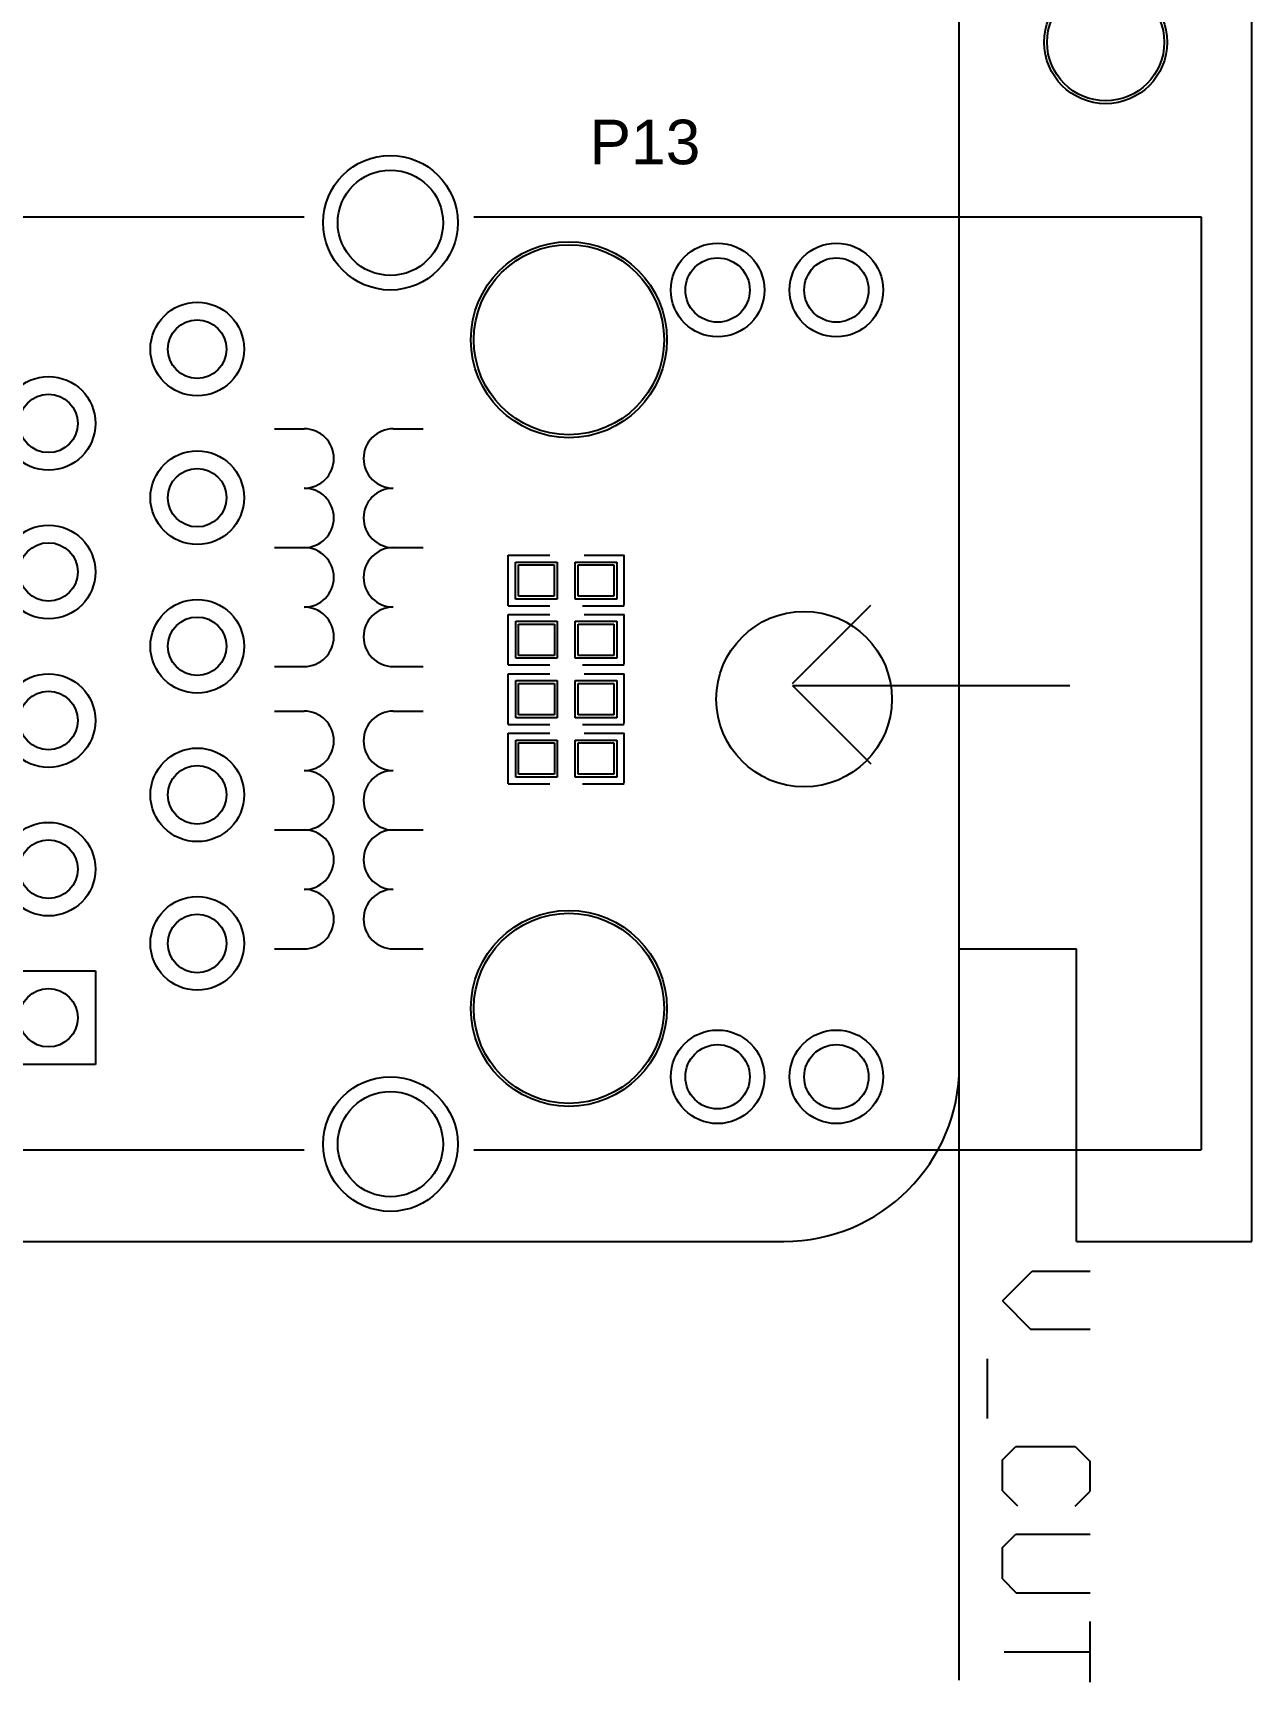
# Model space of a CAD drawing. Header units: inches. Extents: x -5 to 125, y -8 to 83.
# Drawn here: x 104.17 to 125, y -7.53 to 20.66 of the extents above; entities that cross this region are included whole.
import ezdxf

# ---------------------------------------------------------------- set-up
doc = ezdxf.new("R2010")
doc.units = ezdxf.units.IN
for name, color, linetype in [('Bottom Overlay', 54, 'Continuous'), ('Bottom Paste', 16, 'Continuous'), ('Bottom Solder', 6, 'Continuous'), ('Keep-Out Layer', 6, 'Continuous'), ('Top Overlay', 2, 'Continuous'), ('Top Solder', 216, 'Continuous')]:
    doc.layers.add(name, color=color, linetype=linetype)
doc.styles.add('Arial', font='', dxfattribs={"height": 0.2})
doc.styles.get('Arial').set_extended_font_data('Arial')

# ---------------------------------------------------------------- blocks, each defined once
blk = doc.blocks.new('M____P____________B_74')
at = {"layer": 'Bottom Solder'}
blk.add_circle((0, 0), 1.5, dxfattribs=at)
blk = doc.blocks.new('0402R_B_182')
at = {"layer": 'Bottom Overlay'}
for p, q in [((-0.991, 0.432), (-0.279, 0.432)), ((-0.991, -0.432), (-0.991, 0.432)), ((0.305, 0.432), (0.991, 0.432)), ((0.991, -0.419), (0.991, 0.432)), ((-0.991, -0.432), (-0.279, -0.432)), ((0.279, -0.432), (0.991, -0.432))]:
    blk.add_line(p, q, dxfattribs=at)
at = {"layer": 'Bottom Paste'}
for p, q in [((-0.813, -0.267), (-0.813, 0.267)), ((-0.813, 0.267), (-0.203, 0.267)), ((-0.203, 0.267), (-0.203, -0.267)), ((0.203, -0.267), (0.203, 0.267)), ((0.203, 0.267), (0.813, 0.267)), ((0.813, 0.267), (0.813, -0.267)), ((-0.203, -0.267), (-0.813, -0.267)), ((0.813, -0.267), (0.203, -0.267))]:
    blk.add_line(p, q, dxfattribs=at)
at = {"layer": 'Bottom Solder'}
for p, q in [((-0.863, -0.317), (-0.863, 0.317)), ((-0.863, 0.317), (-0.153, 0.317)), ((-0.153, 0.317), (-0.153, -0.317)), ((0.153, -0.317), (0.153, 0.317)), ((0.153, 0.317), (0.863, 0.317)), ((0.863, 0.317), (0.863, -0.317)), ((-0.153, -0.317), (-0.863, -0.317)), ((0.863, -0.317), (0.153, -0.317))]:
    blk.add_line(p, q, dxfattribs=at)
blk = doc.blocks.new('0402R_B_183')
at = {"layer": 'Bottom Overlay'}
for p, q in [((-0.991, 0.432), (-0.279, 0.432)), ((-0.991, -0.432), (-0.991, 0.432)), ((0.305, 0.432), (0.991, 0.432)), ((0.991, -0.419), (0.991, 0.432)), ((-0.991, -0.432), (-0.279, -0.432)), ((0.279, -0.432), (0.991, -0.432))]:
    blk.add_line(p, q, dxfattribs=at)
at = {"layer": 'Bottom Paste'}
for p, q in [((-0.813, -0.267), (-0.813, 0.267)), ((-0.813, 0.267), (-0.203, 0.267)), ((-0.203, 0.267), (-0.203, -0.267)), ((0.203, -0.267), (0.203, 0.267)), ((0.203, 0.267), (0.813, 0.267)), ((0.813, 0.267), (0.813, -0.267)), ((-0.203, -0.267), (-0.813, -0.267)), ((0.813, -0.267), (0.203, -0.267))]:
    blk.add_line(p, q, dxfattribs=at)
at = {"layer": 'Bottom Solder'}
for p, q in [((-0.863, -0.317), (-0.863, 0.317)), ((-0.863, 0.317), (-0.153, 0.317)), ((-0.153, 0.317), (-0.153, -0.317)), ((0.153, -0.317), (0.153, 0.317)), ((0.153, 0.317), (0.863, 0.317)), ((0.863, 0.317), (0.863, -0.317)), ((-0.153, -0.317), (-0.863, -0.317)), ((0.863, -0.317), (0.153, -0.317))]:
    blk.add_line(p, q, dxfattribs=at)
blk = doc.blocks.new('0402R_B_187')
at = {"layer": 'Bottom Overlay'}
for p, q in [((-0.991, 0.432), (-0.279, 0.432)), ((-0.991, -0.432), (-0.991, 0.432)), ((0.305, 0.432), (0.991, 0.432)), ((0.991, -0.419), (0.991, 0.432)), ((-0.991, -0.432), (-0.279, -0.432)), ((0.279, -0.432), (0.991, -0.432))]:
    blk.add_line(p, q, dxfattribs=at)
at = {"layer": 'Bottom Paste'}
for p, q in [((-0.813, -0.267), (-0.813, 0.267)), ((-0.813, 0.267), (-0.203, 0.267)), ((-0.203, 0.267), (-0.203, -0.267)), ((0.203, -0.267), (0.203, 0.267)), ((0.203, 0.267), (0.813, 0.267)), ((0.813, 0.267), (0.813, -0.267)), ((-0.203, -0.267), (-0.813, -0.267)), ((0.813, -0.267), (0.203, -0.267))]:
    blk.add_line(p, q, dxfattribs=at)
at = {"layer": 'Bottom Solder'}
for p, q in [((-0.863, -0.317), (-0.863, 0.317)), ((-0.863, 0.317), (-0.153, 0.317)), ((-0.153, 0.317), (-0.153, -0.317)), ((0.153, -0.317), (0.153, 0.317)), ((0.153, 0.317), (0.863, 0.317)), ((0.863, 0.317), (0.863, -0.317)), ((-0.153, -0.317), (-0.863, -0.317)), ((0.863, -0.317), (0.153, -0.317))]:
    blk.add_line(p, q, dxfattribs=at)
blk = doc.blocks.new('0402R_B_188')
at = {"layer": 'Bottom Overlay'}
for p, q in [((-0.991, 0.432), (-0.279, 0.432)), ((-0.991, -0.432), (-0.991, 0.432)), ((0.305, 0.432), (0.991, 0.432)), ((0.991, -0.419), (0.991, 0.432)), ((-0.991, -0.432), (-0.279, -0.432)), ((0.279, -0.432), (0.991, -0.432))]:
    blk.add_line(p, q, dxfattribs=at)
at = {"layer": 'Bottom Paste'}
for p, q in [((-0.813, -0.267), (-0.813, 0.267)), ((-0.813, 0.267), (-0.203, 0.267)), ((-0.203, 0.267), (-0.203, -0.267)), ((0.203, -0.267), (0.203, 0.267)), ((0.203, 0.267), (0.813, 0.267)), ((0.813, 0.267), (0.813, -0.267)), ((-0.203, -0.267), (-0.813, -0.267)), ((0.813, -0.267), (0.203, -0.267))]:
    blk.add_line(p, q, dxfattribs=at)
at = {"layer": 'Bottom Solder'}
for p, q in [((-0.863, -0.317), (-0.863, 0.317)), ((-0.863, 0.317), (-0.153, 0.317)), ((-0.153, 0.317), (-0.153, -0.317)), ((0.153, -0.317), (0.153, 0.317)), ((0.153, 0.317), (0.863, 0.317)), ((0.863, 0.317), (0.863, -0.317)), ((-0.153, -0.317), (-0.863, -0.317)), ((0.863, -0.317), (0.153, -0.317))]:
    blk.add_line(p, q, dxfattribs=at)
blk = doc.blocks.new('RJ45_G_______280')
at = {"layer": 'Bottom Solder'}
for p, q in [((4.915, -7.15), (4.915, -5.55)), ((4.915, -5.55), (6.515, -5.55)), ((6.515, -5.55), (6.515, -7.15)), ((6.515, -7.15), (4.915, -7.15))]:
    blk.add_line(p, q, dxfattribs=at)
for centre, radius in [((-6.725, 7.11), 0.8), ((6.725, 7.11), 0.8), ((-6.725, 7.11), 0.55), ((6.725, 7.11), 0.55), ((-6.725, 5.08), 0.8), ((6.725, 5.08), 0.8), ((-6.725, 5.08), 0.55), ((6.725, 5.08), 0.55), ((-5.875, 2.54), 1.675), ((-5.875, 2.54), 1.625), ((5.555, 2.54), 1.675), ((5.555, 2.54), 1.625), ((-7.875, -0.51), 1.15), ((7.875, -0.51), 1.15), ((-7.875, -0.51), 0.9), ((7.875, -0.51), 0.9), ((-5.715, -3.81), 0.8), ((-3.175, -3.81), 0.8), ((-0.635, -3.81), 0.8), ((1.905, -3.81), 0.8), ((4.445, -3.81), 0.8), ((-5.715, -3.81), 0.5), ((-3.175, -3.81), 0.5), ((-0.635, -3.81), 0.5), ((1.905, -3.81), 0.5), ((4.445, -3.81), 0.5), ((-4.445, -6.35), 0.8), ((-1.905, -6.35), 0.8), ((0.635, -6.35), 0.8), ((3.175, -6.35), 0.8), ((-4.445, -6.35), 0.5), ((-1.905, -6.35), 0.5), ((0.635, -6.35), 0.5), ((3.175, -6.35), 0.5), ((5.715, -6.35), 0.5)]:
    blk.add_circle(centre, radius, dxfattribs=at)
at = {"layer": 'Top Overlay'}
for p, q in [((-7.975, 0.915), (-7.975, 13.34)), ((-7.975, 13.34), (7.975, 13.34)), ((7.975, 0.915), (7.975, 13.34)), ((0.037, 6.36), (0.037, 11.097)), ((0, 6.36), (-1.34, 7.7)), ((0.037, 6.36), (1.377, 7.7)), ((-4.353, -0.46), (-4.353, 0.048)), ((-2.321, -0.46), (-2.321, 0.048)), ((-0.289, -0.46), (-0.289, 0.048)), ((0.473, -0.46), (0.473, 0.048)), ((2.505, -0.46), (2.505, 0.048)), ((4.537, -0.46), (4.537, 0.048)), ((-7.975, -8.01), (-7.975, -1.984)), ((-4.353, -2.492), (-4.353, -1.984)), ((-2.321, -2.492), (-2.321, -1.984)), ((-0.289, -2.492), (-0.289, -1.984)), ((0.473, -2.492), (0.473, -1.984)), ((2.505, -2.492), (2.505, -1.984)), ((4.537, -2.492), (4.537, -1.984)), ((7.975, -8.01), (7.975, -1.984)), ((-7.975, -8.01), (7.975, -8.01))]:
    blk.add_line(p, q, dxfattribs=at)
for centre, start, end in [((-3.845, -0.46), 180, 0), ((-2.829, -0.46), 180, 0), ((-1.813, -0.46), 180, 0), ((-0.797, -0.46), 180, 0), ((0.981, -0.46), 180, 0), ((1.997, -0.46), 180, 0), ((3.013, -0.46), 180, 0), ((4.029, -0.46), 180, 0), ((-3.845, -1.984), 0, 180), ((-2.829, -1.984), 0, 180), ((-1.813, -1.984), 0, 180), ((-0.797, -1.984), 0, 180), ((0.981, -1.984), 0, 180), ((1.997, -1.984), 0, 180), ((3.013, -1.984), 0, 180), ((4.029, -1.984), 0, 180)]:
    blk.add_arc(centre, 0.508, start, end, dxfattribs=at)
at = {"layer": 'Top Solder'}
for p, q in [((4.915, -7.15), (4.915, -5.55)), ((4.915, -5.55), (6.515, -5.55)), ((6.515, -5.55), (6.515, -7.15)), ((6.515, -7.15), (4.915, -7.15))]:
    blk.add_line(p, q, dxfattribs=at)
for centre, radius in [((-6.725, 7.11), 0.8), ((6.725, 7.11), 0.8), ((-6.725, 7.11), 0.55), ((6.725, 7.11), 0.55), ((-6.725, 5.08), 0.8), ((6.725, 5.08), 0.8), ((-6.725, 5.08), 0.55), ((6.725, 5.08), 0.55), ((-5.875, 2.54), 1.675), ((-5.875, 2.54), 1.625), ((5.555, 2.54), 1.675), ((5.555, 2.54), 1.625), ((-7.875, -0.51), 1.15), ((7.875, -0.51), 1.15), ((-7.875, -0.51), 0.9), ((7.875, -0.51), 0.9), ((-5.715, -3.81), 0.8), ((-3.175, -3.81), 0.8), ((-0.635, -3.81), 0.8), ((1.905, -3.81), 0.8), ((4.445, -3.81), 0.8), ((-5.715, -3.81), 0.5), ((-3.175, -3.81), 0.5), ((-0.635, -3.81), 0.5), ((1.905, -3.81), 0.5), ((4.445, -3.81), 0.5), ((-4.445, -6.35), 0.8), ((-1.905, -6.35), 0.8), ((0.635, -6.35), 0.8), ((3.175, -6.35), 0.8), ((-4.445, -6.35), 0.5), ((-1.905, -6.35), 0.5), ((0.635, -6.35), 0.5), ((3.175, -6.35), 0.5), ((5.715, -6.35), 0.5)]:
    blk.add_circle(centre, radius, dxfattribs=at)
blk = doc.blocks.new('N_HOLE_2_0MM_288')
at = {"layer": 'Bottom Solder'}
for radius in [1.05, 1]:
    blk.add_circle((0, 0), radius, dxfattribs=at)
at = {"layer": 'Top Solder'}
for radius in [1.05, 1]:
    blk.add_circle((0, 0), radius, dxfattribs=at)

msp = doc.modelspace()

# ---------------------------------------------------------------- linework, layer by layer
at = {"layer": 'Keep-Out Layer'}
for p, q in [((125, 0), (125, 75)), ((120, 3), (120, 72)), ((120, 5), (122, 5)), ((122, 0), (122, 5)), ((120, -7.5), (120, 3)), ((3, 0), (117, 0)), ((122, 0), (125, 0)), ((120.735, -1.017), (121.243, -0.509)), ((121.243, -0.509), (122.234, -0.509)), ((120.735, -1.017), (121.218, -1.5)), ((121.218, -1.5), (122.234, -1.5)), ((120.481, -3.024), (120.481, -2.008)), ((120.735, -3.735), (120.964, -3.507)), ((120.964, -3.507), (121.98, -3.507)), ((121.98, -3.507), (122.234, -3.761)), ((120.735, -4.263), (120.735, -3.735)), ((122.234, -4.269), (122.234, -3.761)), ((120.735, -4.263), (120.994, -4.521)), ((121.98, -4.523), (122.234, -4.269)), ((120.735, -5.234), (120.964, -5.005)), ((120.964, -5.005), (122.235, -5.005)), ((120.735, -5.767), (120.735, -5.234)), ((120.735, -5.767), (120.973, -6.005)), ((120.973, -6.005), (122.234, -6.005)), ((122.234, -7.531), (122.234, -6.498)), ((120.764, -7.015), (122.234, -7.015))]:
    msp.add_line(p, q, dxfattribs=at)
msp.add_arc((117, 3), 3, 270, 0, dxfattribs=at)

# ---------------------------------------------------------------- block references
for name, p, rotation in [('N_HOLE_2_0MM_288', (122.5, 20.5), 90), ('RJ45_G_______280', (110.79, 9.54), 270), ('M____P____________B_74', (117.348, 9.271), 270)]:
    msp.add_blockref(name, p, dxfattribs=dict(rotation=rotation))
for name, p in [('0402R_B_187', (113.283, 11.298)), ('0402R_B_182', (113.284, 10.287)), ('0402R_B_183', (113.284, 9.271)), ('0402R_B_188', (113.284, 8.255))]:
    msp.add_blockref(name, p)

# ---------------------------------------------------------------- texts
at = {"layer": 'Top Overlay', "style": 'Arial'}
msp.add_text('P13', height=0.762, dxfattribs=at).set_placement((113.682, 18.415))

doc.saveas('drawing.dxf')
